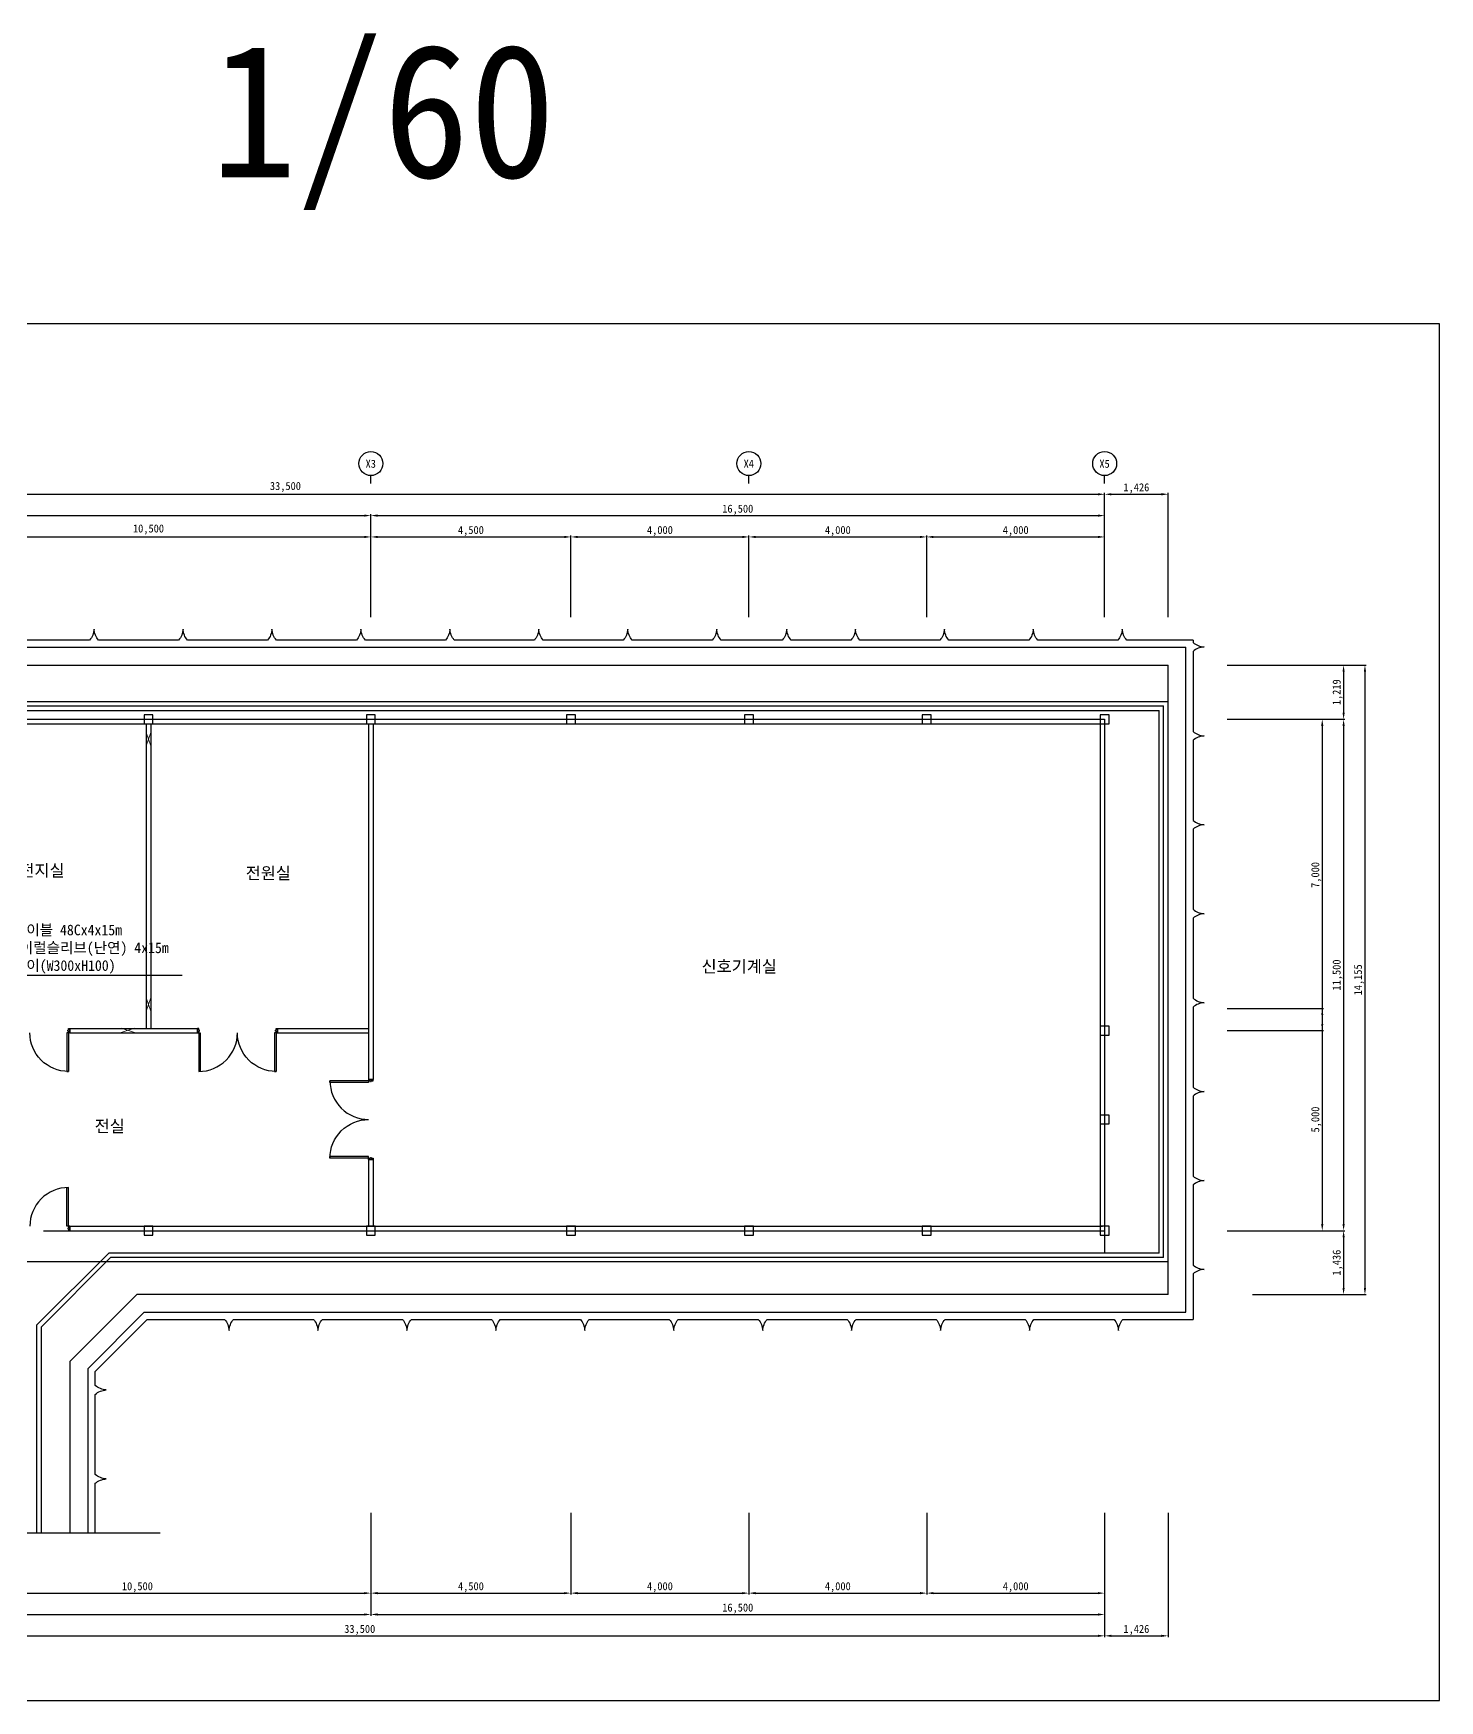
# Model space of a CAD drawing. Header units: millimetres. Extents: x 321905 to 369665, y -371322 to -333827.
# Drawn here: x 338043 to 369665, y -371322 to -333827 of the extents above; entities that cross this region are included whole.
import ezdxf
from ezdxf.enums import TextEntityAlignment as Align

# ---------------------------------------------------------------- set-up
doc = ezdxf.new("R2010")
doc.units = ezdxf.units.MM
for name, color, linetype in [('TN-DIMS', 1, 'Continuous'), ('TN-LEAL', 1, 'Continuous'), ('TN-LEAT', 3, 'Continuous'), ('TZ-BASE', 253, 'Continuous'), ('TZ-LEAL', 1, 'Continuous'), ('TZ-LEAT', 3, 'Continuous'), ('TZ-TEXT', 3, 'Continuous')]:
    doc.layers.add(name, color=color, linetype=linetype)
doc.layers.add('TX-PAPR', color=2, linetype='Continuous', plot=False)
doc.styles.get("Standard").update_dxf_attribs({"font": 'GulimChe.ttf'})
doc.dimstyles.new('D60', dxfattribs={"dimscale": 60, "dimtxt": 3, "dimasz": 2.5, "dimexe": 0.5, "dimexo": 0.5, "dimgap": 0.5, "dimtad": 1, "dimdec": 0, "dimzin": 1, "dimdsep": 46, "dimlunit": 6, "dimtxsty": 'Standard', "dimcen": 1, "dimclrd": 1, "dimclre": 1, "dimclrt": 3, "dimadec": 0, "dimazin": 0, "dimtfac": 1, "dimtdec": 0, "dimtix": 1, "dimtmove": 2, "dimatfit": 3, "dimfxl": 0, "dimtvp": 2, "dimlwd": -1, "dimlwe": -1, "dimarcsym": 0})

# ---------------------------------------------------------------- blocks, each defined once
blk = doc.blocks.new('*D3')
at = {"layer": 'DEFPOINTS', "color": 0}
for p in [(364857, -349253, -11718), (364857, -360753, -11718), (367505, -360753)]:
    blk.add_point(p, dxfattribs=at)
at = {"layer": 'TN-DIMS', "color": 1}
for p, q in [((364887, -349253), (367535, -349253)), ((367505, -349403), (367505, -360603)), ((364887, -360753), (367535, -360753))]:
    blk.add_line(p, q, dxfattribs=at)
for points in [[(367480, -349403), (367530, -349403), (367505, -349253)], [(367480, -360603), (367530, -360603), (367505, -360753)]]:
    blk.add_solid(points, dxfattribs=at)
at = {"layer": 'TN-DIMS', "color": 3, "insert": (367371, -355003), "char_height": 180, "attachment_point": 5, "rotation": 90}
blk.add_mtext('{\\fGulimChe|b0|i0|c129|p0;11,500}', dxfattribs=at)
blk = doc.blocks.new('*D6')
at = {"layer": 'DEFPOINTS', "color": 0}
for p in [(345632, -345152), (335132, -346985, -11718), (345632, -346985, -11718)]:
    blk.add_point(p, dxfattribs=at)
at = {"layer": 'TN-DIMS', "color": 1}
for p, q in [((335132, -346955), (335132, -345122)), ((335282, -345152), (345482, -345152)), ((345632, -346955), (345632, -345122))]:
    blk.add_line(p, q, dxfattribs=at)
for points in [[(335282, -345127), (335282, -345177), (335132, -345152)], [(345482, -345127), (345482, -345177), (345632, -345152)]]:
    blk.add_solid(points, dxfattribs=at)
at = {"layer": 'TN-DIMS', "color": 3, "insert": (340632, -344985), "char_height": 180, "attachment_point": 5}
blk.add_mtext('{\\fGulimChe|b0|i0|c129|p0;10,500}', dxfattribs=at)
blk = doc.blocks.new('*D7')
at = {"layer": 'DEFPOINTS', "color": 0}
for p in [(345632, -344672), (328632, -346985, -11718), (345632, -346985, -11718)]:
    blk.add_point(p, dxfattribs=at)
at = {"layer": 'TN-DIMS', "color": 1}
for p, q in [((328632, -346955), (328632, -344642)), ((328782, -344672), (345482, -344672)), ((345632, -346955), (345632, -344642))]:
    blk.add_line(p, q, dxfattribs=at)
for points in [[(328782, -344647), (328782, -344697), (328632, -344672)], [(345482, -344647), (345482, -344697), (345632, -344672)]]:
    blk.add_solid(points, dxfattribs=at)
at = {"layer": 'TN-DIMS', "color": 3, "insert": (337132, -344539), "char_height": 180, "attachment_point": 5}
blk.add_mtext('{\\fGulimChe|b0|i0|c129|p0;17,000}', dxfattribs=at)
blk = doc.blocks.new('*D8')
at = {"layer": 'DEFPOINTS', "color": 0}
for p in [(362132, -344672), (345632, -346985, -11718), (362132, -346985, -11718)]:
    blk.add_point(p, dxfattribs=at)
at = {"layer": 'TN-DIMS', "color": 1}
for p, q in [((345632, -346955), (345632, -344642)), ((345782, -344672), (361982, -344672)), ((362132, -346955), (362132, -344642))]:
    blk.add_line(p, q, dxfattribs=at)
for points in [[(345782, -344647), (345782, -344697), (345632, -344672)], [(361982, -344647), (361982, -344697), (362132, -344672)]]:
    blk.add_solid(points, dxfattribs=at)
at = {"layer": 'TN-DIMS', "color": 3, "insert": (353882, -344539), "char_height": 180, "attachment_point": 5}
blk.add_mtext('{\\fGulimChe|b0|i0|c129|p0;16,500}', dxfattribs=at)
blk = doc.blocks.new('*D10')
at = {"layer": 'DEFPOINTS', "color": 0}
for p in [(362132, -344192), (328632, -346985), (362132, -346985, -11718)]:
    blk.add_point(p, dxfattribs=at)
at = {"layer": 'TN-DIMS', "color": 1}
for p, q in [((328632, -346955), (328632, -344162)), ((328782, -344192), (361982, -344192)), ((362132, -346955), (362132, -344162))]:
    blk.add_line(p, q, dxfattribs=at)
for points in [[(328782, -344167), (328782, -344217), (328632, -344192)], [(361982, -344167), (361982, -344217), (362132, -344192)]]:
    blk.add_solid(points, dxfattribs=at)
at = {"layer": 'TN-DIMS', "color": 3, "insert": (343711, -344029), "char_height": 180, "attachment_point": 5}
blk.add_mtext('{\\fGulimChe|b0|i0|c129|p0;33,500}', dxfattribs=at)
blk = doc.blocks.new('*D11')
at = {"layer": 'DEFPOINTS', "color": 0}
for p in [(363559, -344192), (362132, -346985, -11718), (363559, -346985, -11718)]:
    blk.add_point(p, dxfattribs=at)
at = {"layer": 'TN-DIMS', "color": 1}
for p, q in [((362132, -346955), (362132, -344162)), ((362282, -344192), (363409, -344192)), ((363559, -346955), (363559, -344162))]:
    blk.add_line(p, q, dxfattribs=at)
for points in [[(362282, -344167), (362282, -344217), (362132, -344192)], [(363409, -344167), (363409, -344217), (363559, -344192)]]:
    blk.add_solid(points, dxfattribs=at)
at = {"layer": 'TN-DIMS', "color": 3, "insert": (362846, -344059), "char_height": 180, "attachment_point": 5}
blk.add_mtext('{\\fGulimChe|b0|i0|c129|p0;1,426}', dxfattribs=at)
blk = doc.blocks.new('*D13')
at = {"layer": 'DEFPOINTS', "color": 0}
for p in [(345632, -367069, -11718), (335132, -368520), (345632, -368904)]:
    blk.add_point(p, dxfattribs=at)
at = {"layer": 'TN-DIMS', "color": 1}
for p, q in [((345632, -367099), (345632, -368934)), ((335132, -368550), (335132, -368934)), ((335282, -368904), (345482, -368904))]:
    blk.add_line(p, q, dxfattribs=at)
for points in [[(335282, -368879), (335282, -368929), (335132, -368904)], [(345482, -368879), (345482, -368929), (345632, -368904)]]:
    blk.add_solid(points, dxfattribs=at)
at = {"layer": 'TN-DIMS', "color": 3, "insert": (340382, -368771), "char_height": 180, "attachment_point": 5}
blk.add_mtext('{\\fGulimChe|b0|i0|c129|p0;10,500}', dxfattribs=at)
blk = doc.blocks.new('*D14')
at = {"layer": 'DEFPOINTS', "color": 0}
for p in [(328632, -367069, -11718), (345632, -367069, -11718), (345632, -369384)]:
    blk.add_point(p, dxfattribs=at)
at = {"layer": 'TN-DIMS', "color": 1}
for p, q in [((328632, -367099), (328632, -369414)), ((345632, -367099), (345632, -369414)), ((328782, -369384), (345482, -369384))]:
    blk.add_line(p, q, dxfattribs=at)
for points in [[(328782, -369359), (328782, -369409), (328632, -369384)], [(345482, -369359), (345482, -369409), (345632, -369384)]]:
    blk.add_solid(points, dxfattribs=at)
at = {"layer": 'TN-DIMS', "color": 3, "insert": (337132, -369251), "char_height": 180, "attachment_point": 5}
blk.add_mtext('{\\fGulimChe|b0|i0|c129|p0;17,000}', dxfattribs=at)
blk = doc.blocks.new('*D15')
at = {"layer": 'DEFPOINTS', "color": 0}
for p in [(345632, -367069, -11718), (362132, -367069, -11718), (362132, -369384)]:
    blk.add_point(p, dxfattribs=at)
at = {"layer": 'TN-DIMS', "color": 1}
for p, q in [((345632, -367099), (345632, -369414)), ((362132, -367099), (362132, -369414)), ((345782, -369384), (361982, -369384))]:
    blk.add_line(p, q, dxfattribs=at)
for points in [[(345782, -369359), (345782, -369409), (345632, -369384)], [(361982, -369359), (361982, -369409), (362132, -369384)]]:
    blk.add_solid(points, dxfattribs=at)
at = {"layer": 'TN-DIMS', "color": 3, "insert": (353882, -369251), "char_height": 180, "attachment_point": 5}
blk.add_mtext('{\\fGulimChe|b0|i0|c129|p0;16,500}', dxfattribs=at)
blk = doc.blocks.new('*D17')
at = {"layer": 'DEFPOINTS', "color": 0}
for p in [(328632, -367069, -11718), (362132, -367069, -11718), (362132, -369864)]:
    blk.add_point(p, dxfattribs=at)
at = {"layer": 'TN-DIMS', "color": 1}
for p, q in [((328632, -367099), (328632, -369894)), ((362132, -367099), (362132, -369894)), ((328782, -369864), (361982, -369864))]:
    blk.add_line(p, q, dxfattribs=at)
for points in [[(328782, -369839), (328782, -369889), (328632, -369864)], [(361982, -369839), (361982, -369889), (362132, -369864)]]:
    blk.add_solid(points, dxfattribs=at)
at = {"layer": 'TN-DIMS', "color": 3, "insert": (345382, -369731), "char_height": 180, "attachment_point": 5}
blk.add_mtext('{\\fGulimChe|b0|i0|c129|p0;33,500}', dxfattribs=at)
blk = doc.blocks.new('*D18')
at = {"layer": 'DEFPOINTS', "color": 0}
for p in [(362132, -367069, -11718), (363559, -367069, -11718), (363559, -369864)]:
    blk.add_point(p, dxfattribs=at)
at = {"layer": 'TN-DIMS', "color": 1}
for p, q in [((362132, -367099), (362132, -369894)), ((363559, -367099), (363559, -369894)), ((362282, -369864), (363409, -369864))]:
    blk.add_line(p, q, dxfattribs=at)
for points in [[(362282, -369839), (362282, -369889), (362132, -369864)], [(363409, -369839), (363409, -369889), (363559, -369864)]]:
    blk.add_solid(points, dxfattribs=at)
at = {"layer": 'TN-DIMS', "color": 3, "insert": (362846, -369731), "char_height": 180, "attachment_point": 5}
blk.add_mtext('{\\fGulimChe|b0|i0|c129|p0;1,426}', dxfattribs=at)
blk = doc.blocks.new('*D19')
at = {"layer": 'DEFPOINTS', "color": 0}
for p in [(364857, -349253, -11718), (364857, -356253, -11718), (367025, -356253)]:
    blk.add_point(p, dxfattribs=at)
at = {"layer": 'TN-DIMS', "color": 1}
for p, q in [((364887, -349253), (367055, -349253)), ((367025, -349403), (367025, -356103)), ((364887, -356253), (367055, -356253))]:
    blk.add_line(p, q, dxfattribs=at)
for points in [[(367000, -349403), (367050, -349403), (367025, -349253)], [(367000, -356103), (367050, -356103), (367025, -356253)]]:
    blk.add_solid(points, dxfattribs=at)
at = {"layer": 'TN-DIMS', "color": 3, "insert": (366891, -352753), "char_height": 180, "attachment_point": 5, "rotation": 90}
blk.add_mtext('{\\fGulimChe|b0|i0|c129|p0;7,000}', dxfattribs=at)
blk = doc.blocks.new('*D20')
at = {"layer": 'DEFPOINTS', "color": 0}
for p in [(364857, -355753, -11718), (364857, -360753, -11718), (367025, -360753)]:
    blk.add_point(p, dxfattribs=at)
at = {"layer": 'TN-DIMS', "color": 1}
for p, q in [((364887, -355753), (367055, -355753)), ((367025, -355903), (367025, -360603)), ((364887, -360753), (367055, -360753))]:
    blk.add_line(p, q, dxfattribs=at)
for points in [[(367000, -355903), (367050, -355903), (367025, -355753)], [(367000, -360603), (367050, -360603), (367025, -360753)]]:
    blk.add_solid(points, dxfattribs=at)
at = {"layer": 'TN-DIMS', "color": 3, "insert": (366891, -358253), "char_height": 180, "attachment_point": 5, "rotation": 90}
blk.add_mtext('{\\fGulimChe|b0|i0|c129|p0;5,000}', dxfattribs=at)
blk = doc.blocks.new('*D28')
at = {"layer": 'DEFPOINTS', "color": 0}
for p in [(364857, -348034, -11718), (364857, -349253, -11718), (367505, -349253)]:
    blk.add_point(p, dxfattribs=at)
at = {"layer": 'TN-DIMS', "color": 1}
for p, q in [((364887, -348034), (367535, -348034)), ((367505, -348184), (367505, -349103)), ((364887, -349253), (367535, -349253))]:
    blk.add_line(p, q, dxfattribs=at)
for points in [[(367480, -348184), (367530, -348184), (367505, -348034)], [(367480, -349103), (367530, -349103), (367505, -349253)]]:
    blk.add_solid(points, dxfattribs=at)
at = {"layer": 'TN-DIMS', "color": 3, "insert": (367371, -348644), "char_height": 180, "attachment_point": 5, "rotation": 90}
blk.add_mtext('{\\fGulimChe|b0|i0|c129|p0;1,219}', dxfattribs=at)
blk = doc.blocks.new('*D29')
at = {"layer": 'DEFPOINTS', "color": 0}
for p in [(364857, -360753, -11718), (365426, -362189, -11718), (367505, -362189)]:
    blk.add_point(p, dxfattribs=at)
at = {"layer": 'TN-DIMS', "color": 1}
for p, q in [((364887, -360753), (367535, -360753)), ((367505, -360903), (367505, -362039)), ((365456, -362189), (367535, -362189))]:
    blk.add_line(p, q, dxfattribs=at)
for points in [[(367480, -360903), (367530, -360903), (367505, -360753)], [(367480, -362039), (367530, -362039), (367505, -362189)]]:
    blk.add_solid(points, dxfattribs=at)
at = {"layer": 'TN-DIMS', "color": 3, "insert": (367371, -361471), "char_height": 180, "attachment_point": 5, "rotation": 90}
blk.add_mtext('{\\fGulimChe|b0|i0|c129|p0;1,436}', dxfattribs=at)
blk = doc.blocks.new('*D30')
at = {"layer": 'DEFPOINTS', "color": 0}
for p in [(364857, -348034, -11718), (365426, -362189, -23435), (367985, -362189)]:
    blk.add_point(p, dxfattribs=at)
at = {"layer": 'TN-DIMS', "color": 1}
for p, q in [((364887, -348034), (368015, -348034)), ((367985, -348184), (367985, -362039)), ((365456, -362189), (368015, -362189))]:
    blk.add_line(p, q, dxfattribs=at)
for points in [[(367960, -348184), (368010, -348184), (367985, -348034)], [(367960, -362039), (368010, -362039), (367985, -362189)]]:
    blk.add_solid(points, dxfattribs=at)
at = {"layer": 'TN-DIMS', "color": 3, "insert": (367851, -355112), "char_height": 180, "attachment_point": 5, "rotation": 90}
blk.add_mtext('{\\fGulimChe|b0|i0|c129|p0;14,155}', dxfattribs=at)
blk = doc.blocks.new('*D31')
at = {"layer": 'DEFPOINTS', "color": 0}
for p in [(350132, -345152), (345632, -346985, -11718), (350132, -346985, -11718)]:
    blk.add_point(p, dxfattribs=at)
at = {"layer": 'TN-DIMS', "color": 1}
for p, q in [((345632, -346955), (345632, -345122)), ((345782, -345152), (349982, -345152)), ((350132, -346955), (350132, -345122))]:
    blk.add_line(p, q, dxfattribs=at)
for points in [[(345782, -345127), (345782, -345177), (345632, -345152)], [(349982, -345127), (349982, -345177), (350132, -345152)]]:
    blk.add_solid(points, dxfattribs=at)
at = {"layer": 'TN-DIMS', "color": 3, "insert": (347882, -345019), "char_height": 180, "attachment_point": 5}
blk.add_mtext('{\\fGulimChe|b0|i0|c129|p0;4,500}', dxfattribs=at)
blk = doc.blocks.new('*D32')
at = {"layer": 'DEFPOINTS', "color": 0}
for p in [(354132, -345152), (350132, -346985, -11718), (354132, -346985, -11718)]:
    blk.add_point(p, dxfattribs=at)
at = {"layer": 'TN-DIMS', "color": 1}
for p, q in [((350132, -346955), (350132, -345122)), ((350282, -345152), (353982, -345152)), ((354132, -346955), (354132, -345122))]:
    blk.add_line(p, q, dxfattribs=at)
for points in [[(350282, -345127), (350282, -345177), (350132, -345152)], [(353982, -345127), (353982, -345177), (354132, -345152)]]:
    blk.add_solid(points, dxfattribs=at)
at = {"layer": 'TN-DIMS', "color": 3, "insert": (352132, -345019), "char_height": 180, "attachment_point": 5}
blk.add_mtext('{\\fGulimChe|b0|i0|c129|p0;4,000}', dxfattribs=at)
blk = doc.blocks.new('*D33')
at = {"layer": 'DEFPOINTS', "color": 0}
for p in [(358132, -345152), (354132, -346985, -11718), (358132, -346985, -11718)]:
    blk.add_point(p, dxfattribs=at)
at = {"layer": 'TN-DIMS', "color": 1}
for p, q in [((354132, -346955), (354132, -345122)), ((354282, -345152), (357982, -345152)), ((358132, -346955), (358132, -345122))]:
    blk.add_line(p, q, dxfattribs=at)
for points in [[(354282, -345127), (354282, -345177), (354132, -345152)], [(357982, -345127), (357982, -345177), (358132, -345152)]]:
    blk.add_solid(points, dxfattribs=at)
at = {"layer": 'TN-DIMS', "color": 3, "insert": (356132, -345019), "char_height": 180, "attachment_point": 5}
blk.add_mtext('{\\fGulimChe|b0|i0|c129|p0;4,000}', dxfattribs=at)
blk = doc.blocks.new('*D34')
at = {"layer": 'DEFPOINTS', "color": 0}
for p in [(345632, -367069, -11718), (350132, -367069, -11718), (350132, -368904)]:
    blk.add_point(p, dxfattribs=at)
at = {"layer": 'TN-DIMS', "color": 1}
for p, q in [((345632, -367099), (345632, -368934)), ((350132, -367099), (350132, -368934)), ((345782, -368904), (349982, -368904))]:
    blk.add_line(p, q, dxfattribs=at)
for points in [[(345782, -368879), (345782, -368929), (345632, -368904)], [(349982, -368879), (349982, -368929), (350132, -368904)]]:
    blk.add_solid(points, dxfattribs=at)
at = {"layer": 'TN-DIMS', "color": 3, "insert": (347882, -368771), "char_height": 180, "attachment_point": 5}
blk.add_mtext('{\\fGulimChe|b0|i0|c129|p0;4,500}', dxfattribs=at)
blk = doc.blocks.new('*D35')
at = {"layer": 'DEFPOINTS', "color": 0}
for p in [(350132, -367069, -11718), (354132, -367069, -11718), (354132, -368904)]:
    blk.add_point(p, dxfattribs=at)
at = {"layer": 'TN-DIMS', "color": 1}
for p, q in [((350132, -367099), (350132, -368934)), ((354132, -367099), (354132, -368934)), ((350282, -368904), (353982, -368904))]:
    blk.add_line(p, q, dxfattribs=at)
for points in [[(350282, -368879), (350282, -368929), (350132, -368904)], [(353982, -368879), (353982, -368929), (354132, -368904)]]:
    blk.add_solid(points, dxfattribs=at)
at = {"layer": 'TN-DIMS', "color": 3, "insert": (352132, -368771), "char_height": 180, "attachment_point": 5}
blk.add_mtext('{\\fGulimChe|b0|i0|c129|p0;4,000}', dxfattribs=at)
blk = doc.blocks.new('*D36')
at = {"layer": 'DEFPOINTS', "color": 0}
for p in [(354132, -367069, -11718), (358132, -367069, -11718), (358132, -368904)]:
    blk.add_point(p, dxfattribs=at)
at = {"layer": 'TN-DIMS', "color": 1}
for p, q in [((354132, -367099), (354132, -368934)), ((358132, -367099), (358132, -368934)), ((354282, -368904), (357982, -368904))]:
    blk.add_line(p, q, dxfattribs=at)
for points in [[(354282, -368879), (354282, -368929), (354132, -368904)], [(357982, -368879), (357982, -368929), (358132, -368904)]]:
    blk.add_solid(points, dxfattribs=at)
at = {"layer": 'TN-DIMS', "color": 3, "insert": (356132, -368771), "char_height": 180, "attachment_point": 5}
blk.add_mtext('{\\fGulimChe|b0|i0|c129|p0;4,000}', dxfattribs=at)
blk = doc.blocks.new('*D25')
at = {"layer": 'DEFPOINTS', "color": 0}
for p in [(362132, -345152), (358132, -346985, -11718), (362132, -346985, -11718)]:
    blk.add_point(p, dxfattribs=at)
at = {"layer": 'TN-DIMS', "color": 1}
for p, q in [((358132, -346955), (358132, -345122)), ((358282, -345152), (361982, -345152)), ((362132, -346955), (362132, -345122))]:
    blk.add_line(p, q, dxfattribs=at)
for points in [[(358282, -345127), (358282, -345177), (358132, -345152)], [(361982, -345127), (361982, -345177), (362132, -345152)]]:
    blk.add_solid(points, dxfattribs=at)
at = {"layer": 'TN-DIMS', "color": 3, "insert": (360132, -345019), "char_height": 180, "attachment_point": 5}
blk.add_mtext('{\\fGulimChe|b0|i0|c129|p0;4,000}', dxfattribs=at)
blk = doc.blocks.new('*D26')
at = {"layer": 'DEFPOINTS', "color": 0}
for p in [(358132, -367069, -11718), (362132, -367069, -11718), (362132, -368904)]:
    blk.add_point(p, dxfattribs=at)
at = {"layer": 'TN-DIMS', "color": 1}
for p, q in [((358132, -367099), (358132, -368934)), ((362132, -367099), (362132, -368934)), ((358282, -368904), (361982, -368904))]:
    blk.add_line(p, q, dxfattribs=at)
for points in [[(358282, -368879), (358282, -368929), (358132, -368904)], [(361982, -368879), (361982, -368929), (362132, -368904)]]:
    blk.add_solid(points, dxfattribs=at)
at = {"layer": 'TN-DIMS', "color": 3, "insert": (360132, -368771), "char_height": 180, "attachment_point": 5}
blk.add_mtext('{\\fGulimChe|b0|i0|c129|p0;4,000}', dxfattribs=at)

msp = doc.modelspace()

# ---------------------------------------------------------------- linework, layer by layer
at = {"layer": 'TN-LEAL'}
for p, q in [((345632.4, -343952.1, 11717.6), (345632.4, -343772.3, 11717.6)), ((354132.4, -343952.1, 11717.6), (354132.4, -343772.3, 11717.6)), ((362132.4, -343952.1, 11717.6), (362132.4, -343772.3, 11717.6))]:
    msp.add_line(p, q, dxfattribs=at)
for centre in [(345632.4, -343502.7, 11717.6), (354132.4, -343502.7, 11717.6), (362132.4, -343502.7, 11717.6)]:
    msp.add_circle(centre, 269.6, dxfattribs=at)
at = {"layer": 'TX-PAPR'}
msp.add_lwpolyline([(321904.9, -371321.8), (369664.9, -371321.8), (369664.9, -340361.8), (321904.9, -340361.8)], close=True, dxfattribs=at)
at = {"layer": 'TZ-BASE'}
for p, q in [((327158.8, -347634.2), (363958.8, -347634.2)), ((363958.8, -362589), (363958.8, -347634.2)), ((327558.8, -348034.2), (363558.8, -348034.2)), ((363558.8, -362189), (363558.8, -348034.2)), ((363358.8, -361256.6), (363358.8, -349053)), ((363458.8, -361356.6), (363458.8, -348953)), ((328632.4, -349253), (362132.4, -349253)), ((328732.4, -349353), (362082.4, -349353)), ((340582.4, -349353), (340582.4, -356203)), ((340682.4, -349353), (340682.4, -356203)), ((345582.4, -349353), (345582.4, -357353)), ((345682.4, -349353), (345682.4, -357353)), ((362032.4, -349353), (362032.4, -360653)), ((362132.4, -349253), (362132.4, -361253)), ((362132.4, -349253), (362132.4, -360753)), ((338863.4, -356203), (341762.4, -356203)), ((338863.4, -356303), (338863.4, -356203)), ((338863.4, -356303), (341762.4, -356303)), ((341732.4, -356303), (341732.4, -356203)), ((343502.4, -356203), (345582.4, -356203)), ((343502.4, -356303), (345582.4, -356303)), ((343532.4, -356303), (343532.4, -356203)), ((345582.4, -357353), (345682.4, -357353)), ((345582.4, -359153), (345582.4, -360653)), ((345582.4, -359153), (345682.4, -359153)), ((345682.4, -359153), (345682.4, -360653)), ((338863.4, -360653), (362082.4, -360653)), ((338863.4, -360653), (338863.4, -360753)), ((338270.2, -360753), (362132.4, -360753)), ((338863.4, -360753), (362132.4, -360753)), ((340372.4, -362189), (338872.4, -363689)), ((338122.4, -367546.3), (338122.4, -362873.8, 5509.7)), ((338222.4, -367546.3), (338222.4, -362915.2, 2754.9)), ((340538.1, -362589), (339272.4, -363854.7)), ((340604.4, -362749), (339432.4, -363921)), ((340538.1, -362589), (363958.8, -362589)), ((338872.4, -367546.3), (338872.4, -363689)), ((339272.4, -367546.3), (339272.4, -363854.7)), ((331042.8, -367546.3), (340891.7, -367546.3))]:
    msp.add_line(p, q, dxfattribs=at)
at = {"layer": 'TZ-BASE', "ltscale": 2}
for p, q in [((327558.8, -348853), (363558.8, -348853)), ((327658.8, -348953), (363458.8, -348953)), ((327758.8, -349053), (363358.8, -349053)), ((338122.4, -362873.8, 5509.7), (339739.6, -361256.6, -10059.6)), ((338222.4, -362915.2, 2754.9), (339781, -361356.6, -12250.5)), ((363358.8, -361256.6), (339739.6, -361256.6, -10059.6)), ((363458.8, -361356.6), (339781, -361356.6, -12250.5)), ((363558.8, -361456.6), (327558.8, -361456.6)), ((363558.8, -362189), (340372.4, -362189))]:
    msp.add_line(p, q, dxfattribs=at)
at = {"layer": 'TZ-BASE', "lineweight": 0, "ltscale": 0.1}
for p, q in [((340582.4, -349549.9), (340682.4, -349849.9)), ((340582.4, -349849.9), (340682.4, -349549.9)), ((340582.4, -355514.9), (340682.4, -355814.9)), ((340582.4, -355814.9), (340682.4, -355514.9)), ((340017.6, -356198), (340317.6, -356298)), ((340017.6, -356298), (340317.6, -356198))]:
    msp.add_line(p, q, dxfattribs=at)
at = {"layer": 'TZ-BASE'}
for points in [[(354118.8, -347474.2), (353508.2, -347474.2, -0.161005), (353408.2, -347224.2, -0.161005), (353308.2, -347474.2), (353308.2, -347474.2), (351508.2, -347474.2, -0.161005), (351408.2, -347224.2, -0.161005), (351308.2, -347474.2), (351308.2, -347474.2), (349508.2, -347474.2, -0.161005), (349408.2, -347224.2, -0.161005), (349308.2, -347474.2), (349308.2, -347474.2), (347508.2, -347474.2, -0.161005), (347408.2, -347224.2, -0.161005), (347308.2, -347474.2), (347308.2, -347474.2), (345508.2, -347474.2, -0.161005), (345408.2, -347224.2, -0.161005), (345308.2, -347474.2), (345308.2, -347474.2), (343508.2, -347474.2, -0.161005), (343408.2, -347224.2, -0.161005), (343308.2, -347474.2), (343308.2, -347474.2), (341508.2, -347474.2, -0.161005), (341408.2, -347224.2, -0.161005), (341308.2, -347474.2), (341308.2, -347474.2), (339508.2, -347474.2, -0.161005), (339408.2, -347224.2, -0.161005), (339308.2, -347474.2), (339308.2, -347474.2), (337508.2, -347474.2, -0.161005)], [(364118.8, -347474.2), (362628.2, -347474.2, -0.161005), (362528.2, -347224.2, -0.161005), (362428.2, -347474.2), (362428.2, -347474.2), (360628.2, -347474.2, -0.161005), (360528.2, -347224.2, -0.161005), (360428.2, -347474.2), (360428.2, -347474.2), (358628.2, -347474.2, -0.161005), (358528.2, -347224.2, -0.161005), (358428.2, -347474.2), (358428.2, -347474.2), (356628.2, -347474.2, -0.161005), (356528.2, -347224.2, -0.161005), (356428.2, -347474.2), (356428.2, -347474.2), (355082.8, -347474.2, -0.161005), (354982.8, -347224.2, -0.161005), (354882.8, -347474.2), (354882.8, -347474.2), (354118.8, -347474.2)], [(364118.8, -347474.2), (364118.8, -347525.4), (364118.8, -347525.4, 0.161005), (364368.8, -347625.4, 0.161005), (364118.8, -347725.4), (364118.8, -349525.4), (364118.8, -349525.4, 0.161005), (364368.8, -349625.4, 0.161005), (364118.8, -349725.4), (364118.8, -351525.4), (364118.8, -351525.4, 0.161005), (364368.8, -351625.4, 0.161005), (364118.8, -351725.4), (364118.8, -353525.4), (364118.8, -353525.4, 0.161005), (364368.8, -353625.4, 0.161005), (364118.8, -353725.4), (364118.8, -355525.4), (364118.8, -355525.4, 0.161005), (364368.8, -355625.4, 0.161005), (364118.8, -355725.4), (364118.8, -357525.4), (364118.8, -357525.4, 0.161005), (364368.8, -357625.4, 0.161005), (364118.8, -357725.4), (364118.8, -359525.4), (364118.8, -359525.4, 0.161005), (364368.8, -359625.4, 0.161005), (364118.8, -359725.4), (364118.8, -361525.4), (364118.8, -361525.4, 0.161005), (364368.8, -361625.4, 0.161005), (364118.8, -361725.4), (364118.8, -362749)], [(338833.4, -356303), (338833.4, -357173, -0.4142136), (337963.4, -356303, -0.4142136)], [(341762.4, -356303), (341762.4, -357173, 0.4142136), (342632.4, -356303, 0.4142136)], [(343502.4, -356303), (343502.4, -357173, -0.4142136), (342632.4, -356303, -0.4142136)], [(345582.4, -357383), (344712.4, -357383, 0.4142136), (345582.4, -358253, 0.4142136)], [(345582.4, -359123), (344712.4, -359123, -0.4142136), (345582.4, -358253, -0.4142136)], [(338833.4, -360653), (338833.4, -359783, 0.4142136), (337963.4, -360653, 0.4142136)], [(340604.4, -362749), (342342.7, -362749, -0.161005), (342442.7, -362999, -0.161005), (342542.7, -362749), (342542.7, -362749), (344342.7, -362749, -0.161005), (344442.7, -362999, -0.161005), (344542.7, -362749), (344542.7, -362749), (346342.7, -362749, -0.161005), (346442.7, -362999, -0.161005), (346542.7, -362749), (346542.7, -362749), (348342.7, -362749, -0.161005), (348442.7, -362999, -0.161005), (348542.7, -362749), (348542.7, -362749), (350342.7, -362749, -0.161005), (350442.7, -362999, -0.161005), (350542.7, -362749), (350542.7, -362749), (352342.7, -362749, -0.161005), (352442.7, -362999, -0.161005), (352542.7, -362749)], [(352542.7, -362749), (352542.7, -362749), (354342.7, -362749, -0.161005), (354442.7, -362999, -0.161005), (354542.7, -362749), (354542.7, -362749), (356342.7, -362749, -0.161005), (356442.7, -362999, -0.161005), (356542.7, -362749), (356542.7, -362749), (358342.7, -362749, -0.161005), (358442.7, -362999, -0.161005), (358542.7, -362749), (358542.7, -362749), (360342.7, -362749, -0.161005), (360442.7, -362999, -0.161005), (360542.7, -362749), (360542.7, -362749), (362342.7, -362749, -0.161005), (362442.7, -362999, -0.161005), (362542.7, -362749), (362542.7, -362749), (364118.8, -362749)], [(339432.4, -367546.3), (339432.4, -366434.4, -0.161005), (339682.4, -366334.4, -0.161005), (339432.4, -366234.4), (339432.4, -366234.4), (339432.4, -364434.4, -0.161005), (339682.4, -364334.4, -0.161005), (339432.4, -364234.4), (339432.4, -364234.4), (339432.4, -363921)]]:
    msp.add_lwpolyline(points, format="xyb", dxfattribs=at)
for points in [[(340732.4, -349153), (340532.4, -349153), (340532.4, -349353), (340732.4, -349353), (340732.4, -349153)], [(345732.4, -349153), (345532.4, -349153), (345532.4, -349353), (345732.4, -349353), (345732.4, -349153)], [(350232.4, -349153), (350032.4, -349153), (350032.4, -349353), (350232.4, -349353), (350232.4, -349153)], [(354232.4, -349153), (354032.4, -349153), (354032.4, -349353), (354232.4, -349353), (354232.4, -349153)], [(358232.4, -349153), (358032.4, -349153), (358032.4, -349353), (358232.4, -349353), (358232.4, -349153)], [(362232.4, -349153), (362032.4, -349153), (362032.4, -349353), (362232.4, -349353), (362232.4, -349153)], [(362232.4, -356153), (362032.4, -356153), (362032.4, -356353), (362232.4, -356353), (362232.4, -356153)], [(338833.4, -356303), (338798.4, -356303), (338798.4, -357173), (338833.4, -357173)], [(341762.4, -356303), (341797.4, -356303), (341797.4, -357173), (341762.4, -357173)], [(343502.4, -356303), (343467.4, -356303), (343467.4, -357173), (343502.4, -357173)], [(345582.4, -357383), (345582.4, -357418), (344712.4, -357418), (344712.4, -357383)], [(362232.4, -358153), (362032.4, -358153), (362032.4, -358353), (362232.4, -358353), (362232.4, -358153)], [(345582.4, -359123), (345582.4, -359088), (344712.4, -359088), (344712.4, -359123)], [(338833.4, -360653), (338798.4, -360653), (338798.4, -359783), (338833.4, -359783)], [(340732.4, -360653), (340532.4, -360653), (340532.4, -360853), (340732.4, -360853), (340732.4, -360653)], [(345732.4, -360653), (345532.4, -360653), (345532.4, -360853), (345732.4, -360853), (345732.4, -360653)], [(350232.4, -360653), (350032.4, -360653), (350032.4, -360853), (350232.4, -360853), (350232.4, -360653)], [(354232.4, -360653), (354032.4, -360653), (354032.4, -360853), (354232.4, -360853), (354232.4, -360653)], [(358232.4, -360653), (358032.4, -360653), (358032.4, -360853), (358232.4, -360853), (358232.4, -360653)], [(362232.4, -360653), (362032.4, -360653), (362032.4, -360853), (362232.4, -360853), (362232.4, -360653)]]:
    msp.add_lwpolyline(points, dxfattribs=at)
for points in [[(338863.4, -356303), (338833.4, -356303), (338833.4, -356263), (338818.4, -356263), (338818.4, -356243), (338833.4, -356243), (338833.4, -356203), (338863.4, -356203)], [(341732.4, -356303), (341762.4, -356303), (341762.4, -356263), (341777.4, -356263), (341777.4, -356243), (341762.4, -356243), (341762.4, -356203), (341732.4, -356203)], [(343532.4, -356303), (343502.4, -356303), (343502.4, -356263), (343487.4, -356263), (343487.4, -356243), (343502.4, -356243), (343502.4, -356203), (343532.4, -356203)], [(345582.4, -357353), (345582.4, -357383), (345622.4, -357383), (345622.4, -357398), (345642.4, -357398), (345642.4, -357383), (345682.4, -357383), (345682.4, -357353)], [(345582.4, -359153), (345582.4, -359123), (345622.4, -359123), (345622.4, -359108), (345642.4, -359108), (345642.4, -359123), (345682.4, -359123), (345682.4, -359153)], [(338863.4, -360653), (338833.4, -360653), (338833.4, -360693), (338818.4, -360693), (338818.4, -360713), (338833.4, -360713), (338833.4, -360753), (338863.4, -360753)]]:
    msp.add_lwpolyline(points, close=True, dxfattribs=at)

# ---------------------------------------------------------------- texts
at = {"layer": 'TN-LEAT'}
for s, p in [('X3', (345629.7, -343506.3, 11717.6)), ('X4', (354129.7, -343506.3, 11717.6)), ('X5', (362129.7, -343506.3, 11717.6))]:
    msp.add_text(s, height=179.75, dxfattribs=at).set_placement(p, align=Align.MIDDLE_CENTER)
at = {"layer": 'TZ-BASE'}
for s, p in [('축전지실', (338067.8, -352652.3, 17576.4)), ('전원실', (343326.7, -352710.5, 17576.4)), ('신호기계실', (353915.2, -354809.6, 29294)), ('전실', (339759.5, -358401.8, 17576.4))]:
    msp.add_text(s, height=270, dxfattribs=at).set_placement(p, align=Align.MIDDLE_CENTER)
at = {"layer": 'TZ-LEAT', "insert": (336826.7, -354974.2), "char_height": 240, "attachment_point": 7}
msp.add_mtext('{\\C6;신)광케이블 48Cx4x15m\\P\\pt480;  스파이럴슬리브(난연) 4x15m\\P}기)트레이(W300xH100)', dxfattribs=at)
at = {"layer": 'TZ-TEXT'}
msp.add_text('1/60', height=3000, dxfattribs=at).set_placement((345908.5, -335567.8), align=Align.MIDDLE_CENTER)

# ---------------------------------------------------------------- dimensions: what is measured, and where the dimension line sits
at = {"layer": 'TN-DIMS'}
for base, p1, p2, picture, middle in [((362132.4, -344192.3, 11717.6), (328632.4, -346985.5, 11717.6), (362132.4, -346985.5), '*D10', (343710.8, -344029.1, 11717.6)), ((345632.4, -345152.3, 11717.6), (335132.4, -346985.5), (345632.4, -346985.5), '*D6', (340632.4, -344985.2, 11717.6))]:
    dim = msp.add_linear_dim(base=base, p1=p1, p2=p2, text='{\\fGulimChe|b0|i0|c129|p0;<>}', dimstyle='D60', dxfattribs=at)
    dim.commit()
    dim.dimension.update_dxf_attribs({"geometry": picture, "text_midpoint": middle, "dimtype": 160})
for base, p1, p2, picture, middle in [((363558.8, -344192.3, 11717.6), (362132.4, -346985.5), (363558.8, -346985.2), '*D11', (362845.6, -344058.9, 11717.6)), ((345632.4, -344672.3, 11717.6), (328632.4, -346985.5), (345632.4, -346985.5), '*D7', (337132.4, -344538.9, 11717.6)), ((362132.4, -344672.3, 11717.6), (345632.4, -346985.5), (362132.4, -346985.5), '*D8', (353882.4, -344538.9, 11717.6)), ((350132.4, -345152.3, 11717.6), (345632.4, -346985.5), (350132.4, -346985.5), '*D31', (347882.4, -345018.9, 11717.6)), ((354132.4, -345152.3, 11717.6), (350132.4, -346985.5), (354132.4, -346985.5), '*D32', (352132.4, -345018.9, 11717.6)), ((358132.4, -345152.3, 11717.6), (354132.4, -346985.5), (358132.4, -346985.5), '*D33', (356132.4, -345018.9, 11717.6)), ((362132.4, -345152.3, 11717.6), (358132.4, -346985.5), (362132.4, -346985.5), '*D25', (360132.4, -345018.9, 11717.6)), ((345632.4, -369384.5, 11717.6), (328632.4, -367069.5), (345632.4, -367069.5), '*D14', (337132.4, -369251.1, 11717.6)), ((362132.4, -369864.5, 11717.6), (328632.4, -367069.5), (362132.4, -367069.5), '*D17', (345382.4, -369731.2, 11717.6)), ((345632.4, -368904.5, 11717.6), (335132.4, -368519.7, 11717.6), (345632.4, -367069.5), '*D13', (340382.4, -368771.1, 11717.6)), ((362132.4, -369384.5, 11717.6), (345632.4, -367069.5), (362132.4, -367069.5), '*D15', (353882.4, -369251.1, 11717.6)), ((350132.4, -368904.5, 11717.6), (345632.4, -367069.5), (350132.4, -367069.5), '*D34', (347882.4, -368771.1, 11717.6)), ((354132.4, -368904.5, 11717.6), (350132.4, -367069.5), (354132.4, -367069.5), '*D35', (352132.4, -368771.1, 11717.6)), ((358132.4, -368904.5, 11717.6), (354132.4, -367069.5), (358132.4, -367069.5), '*D36', (356132.4, -368771.1, 11717.6)), ((362132.4, -368904.5, 11717.6), (358132.4, -367069.5), (362132.4, -367069.5), '*D26', (360132.4, -368771.1, 11717.6)), ((363558.8, -369864.5, 11717.6), (362132.4, -367069.5), (363558.8, -367069.5), '*D18', (362845.6, -369731.1, 11717.6))]:
    dim = msp.add_linear_dim(base=base, p1=p1, p2=p2, text='{\\fGulimChe|b0|i0|c129|p0;<>}', dimstyle='D60', dxfattribs=at)
    dim.commit()
    dim.dimension.update_dxf_attribs({"geometry": picture, "text_midpoint": middle})
for base, p1, p2, picture, middle in [((367504.8, -349253), (364857.1, -348034.2, -11717.6), (364857.1, -349253, -11717.6), '*D28', (367371.3, -348643.6)), ((367984.8, -362189, 11717.6), (364857.1, -348034.2), (365426.5, -362189, -11717.6), '*D30', (367851.3, -355111.6, 11717.6)), ((367504.8, -360753, 11717.6), (364857.1, -349253), (364857.1, -360753), '*D3', (367371.3, -355003, 11717.6)), ((367024.8, -356253, 11717.6), (364857.1, -349253), (364857.1, -356253), '*D19', (366891.5, -352753, 11717.6)), ((367024.8, -360753, 11717.6), (364857.1, -355753), (364857.1, -360753), '*D20', (366891.5, -358253, 11717.6)), ((367504.8, -362189, 11717.6), (364857.1, -360753), (365426.5, -362189), '*D29', (367371.3, -361471, 11717.6))]:
    dim = msp.add_linear_dim(base=base, p1=p1, p2=p2, angle=90, text='{\\fGulimChe|b0|i0|c129|p0;<>}', dimstyle='D60', dxfattribs=at)
    dim.commit()
    dim.dimension.update_dxf_attribs({"geometry": picture, "text_midpoint": middle})

# ---------------------------------------------------------------- leaders
at = {"layer": 'TZ-LEAL', "annotation_type": 0, "has_hookline": 1, "hookline_direction": 0, "text_width": 4561.9}
msp.add_leader([(335598.4, -354118.5), (336473.2, -355004.2), (336796.7, -355004.2)], dimstyle='D60', dxfattribs=at)

doc.saveas('drawing.dxf')
